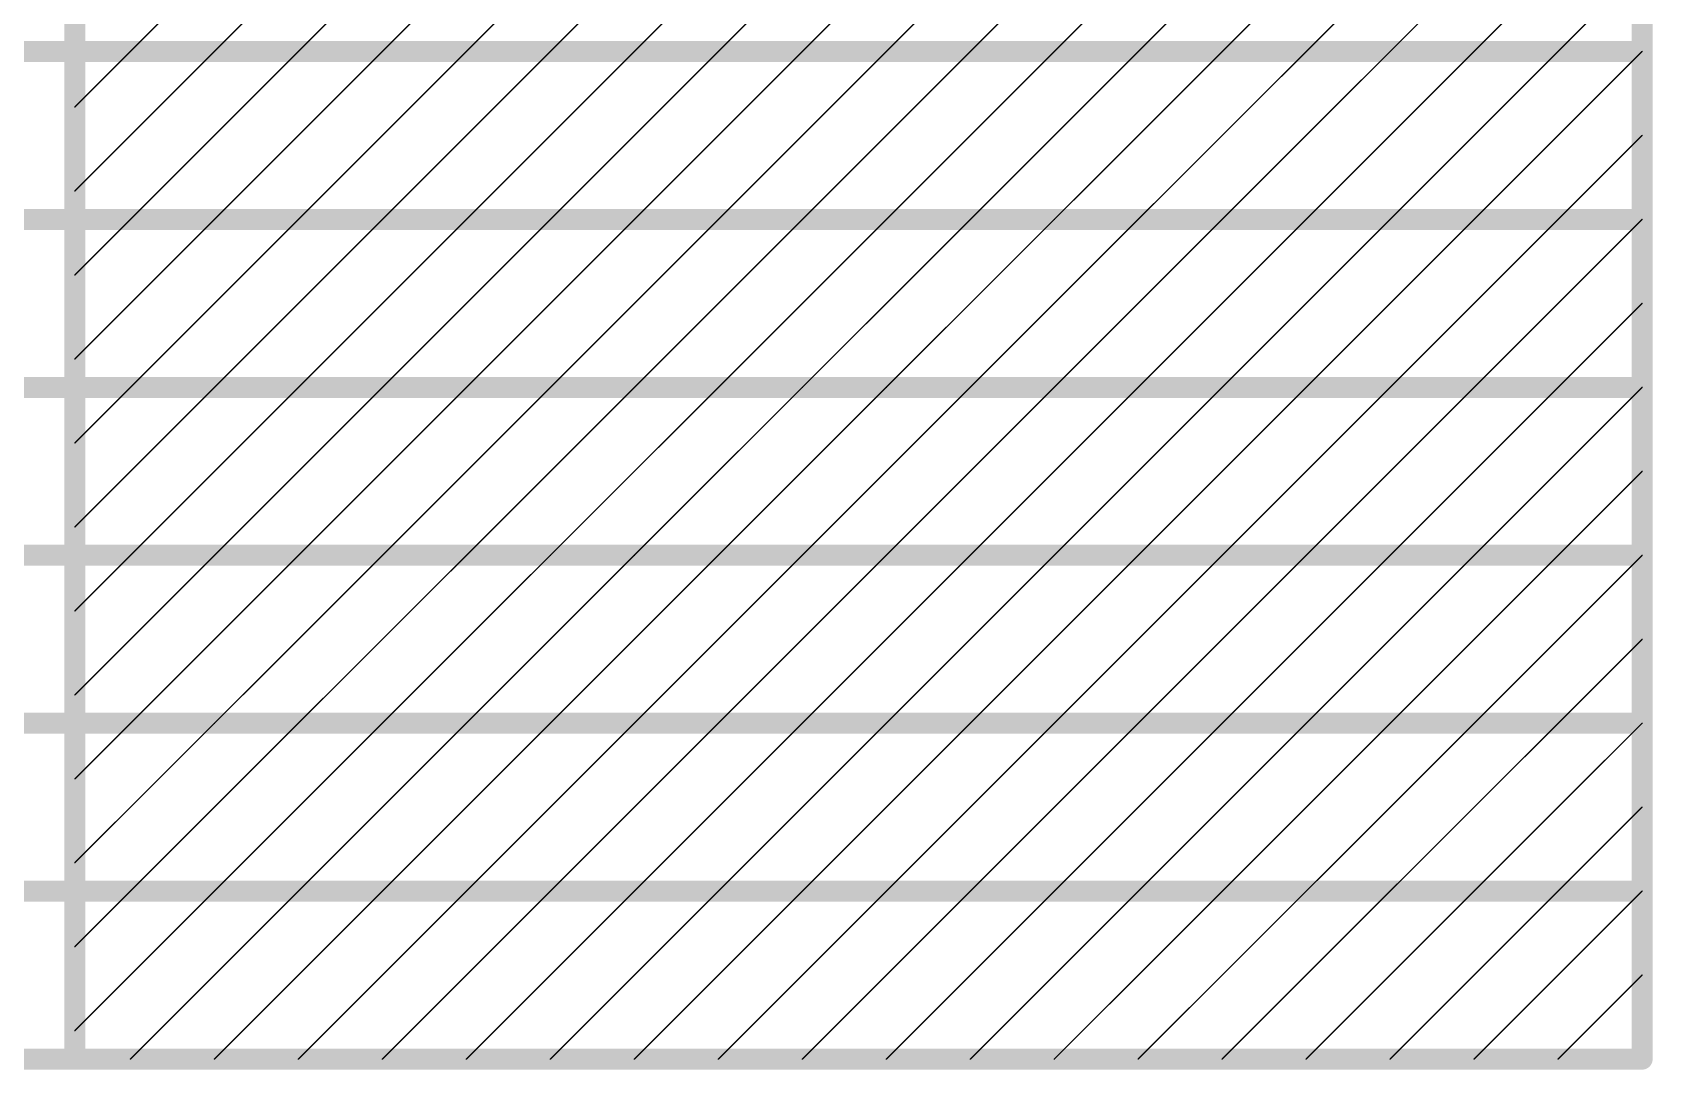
# Model space of a CAD drawing. Header units: inches. Extents: x -10 to 344, y -7 to 75.
# Drawn here: x 159.54 to 188.94, y 38.24 to 57.07 of the extents above; entities that cross this region are included whole.
import ezdxf

# ---------------------------------------------------------------- set-up
doc = ezdxf.new("R2010")
doc.units = ezdxf.units.IN
doc.layers.add('Dimensions', color=6, linetype='Continuous')

msp = doc.modelspace()

# ---------------------------------------------------------------- linework, layer by layer
at = {"layer": 'Dimensions'}
for points in [[(160.307, 38.43, 0.381, 0.381, 0), (160.307, 75.006, 0.381, 0.381, 0)], [(188.747, 38.43, 0.381, 0.381, 0), (188.747, 75.006, 0.381, 0.381, 0)], [(161.315, 56.718, 0.0254, 0.0254, 0), (164.363, 59.766, 0.0254, 0.0254, 0)], [(162.839, 56.718, 0.0254, 0.0254, 0), (165.887, 59.766, 0.0254, 0.0254, 0)], [(164.363, 56.718, 0.0254, 0.0254, 0), (167.411, 59.766, 0.0254, 0.0254, 0)], [(165.887, 56.718, 0.0254, 0.0254, 0), (168.935, 59.766, 0.0254, 0.0254, 0)], [(167.411, 56.718, 0.0254, 0.0254, 0), (170.459, 59.766, 0.0254, 0.0254, 0)], [(168.935, 56.718, 0.0254, 0.0254, 0), (171.983, 59.766, 0.0254, 0.0254, 0)], [(170.459, 56.718, 0.0254, 0.0254, 0), (173.507, 59.766, 0.0254, 0.0254, 0)], [(171.983, 56.718, 0.0254, 0.0254, 0), (175.031, 59.766, 0.0254, 0.0254, 0)], [(173.507, 56.718, 0.0254, 0.0254, 0), (176.555, 59.766, 0.0254, 0.0254, 0)], [(175.031, 56.718, 0.0254, 0.0254, 0), (178.079, 59.766, 0.0254, 0.0254, 0)], [(176.555, 56.718, 0.0254, 0.0254, 0), (179.603, 59.766, 0.0254, 0.0254, 0)], [(178.079, 56.718, 0.0254, 0.0254, 0), (181.127, 59.766, 0.0254, 0.0254, 0)], [(179.603, 56.718, 0.0254, 0.0254, 0), (182.651, 59.766, 0.0254, 0.0254, 0)], [(181.127, 56.718, 0.0254, 0.0254, 0), (184.175, 59.766, 0.0254, 0.0254, 0)], [(182.651, 56.718, 0.0254, 0.0254, 0), (185.699, 59.766, 0.0254, 0.0254, 0)], [(184.175, 56.718, 0.0254, 0.0254, 0), (187.223, 59.766, 0.0254, 0.0254, 0)], [(185.699, 56.718, 0.0254, 0.0254, 0), (188.747, 59.766, 0.0254, 0.0254, 0)], [(187.223, 56.718, 0.0254, 0.0254, 0), (188.747, 58.242, 0.0254, 0.0254, 0)], [(145.833, 56.718, 0.381, 0.381, 0), (160.307, 56.718, 0.381, 0.381, 0)], [(160.307, 56.718, 0.381, 0.381, 0), (188.747, 56.718, 0.381, 0.381, 0)], [(160.307, 54.186, 0.0254, 0.0254, 0), (162.839, 56.718, 0.0254, 0.0254, 0)], [(160.307, 55.71, 0.0254, 0.0254, 0), (161.315, 56.718, 0.0254, 0.0254, 0)], [(161.315, 53.67, 0.0254, 0.0254, 0), (164.363, 56.718, 0.0254, 0.0254, 0)], [(162.839, 53.67, 0.0254, 0.0254, 0), (165.887, 56.718, 0.0254, 0.0254, 0)], [(164.363, 53.67, 0.0254, 0.0254, 0), (167.411, 56.718, 0.0254, 0.0254, 0)], [(165.887, 53.67, 0.0254, 0.0254, 0), (168.935, 56.718, 0.0254, 0.0254, 0)], [(167.411, 53.67, 0.0254, 0.0254, 0), (170.459, 56.718, 0.0254, 0.0254, 0)], [(168.935, 53.67, 0.0254, 0.0254, 0), (171.983, 56.718, 0.0254, 0.0254, 0)], [(170.459, 53.67, 0.0254, 0.0254, 0), (173.507, 56.718, 0.0254, 0.0254, 0)], [(171.983, 53.67, 0.0254, 0.0254, 0), (175.031, 56.718, 0.0254, 0.0254, 0)], [(173.507, 53.67, 0.0254, 0.0254, 0), (176.555, 56.718, 0.0254, 0.0254, 0)], [(175.031, 53.67, 0.0254, 0.0254, 0), (178.079, 56.718, 0.0254, 0.0254, 0)], [(176.555, 53.67, 0.0254, 0.0254, 0), (179.603, 56.718, 0.0254, 0.0254, 0)], [(178.079, 53.67, 0.0254, 0.0254, 0), (181.127, 56.718, 0.0254, 0.0254, 0)], [(179.603, 53.67, 0.0254, 0.0254, 0), (182.651, 56.718, 0.0254, 0.0254, 0)], [(181.127, 53.67, 0.0254, 0.0254, 0), (184.175, 56.718, 0.0254, 0.0254, 0)], [(182.651, 53.67, 0.0254, 0.0254, 0), (185.699, 56.718, 0.0254, 0.0254, 0)], [(184.175, 53.67, 0.0254, 0.0254, 0), (187.223, 56.718, 0.0254, 0.0254, 0)], [(185.699, 53.67, 0.0254, 0.0254, 0), (188.747, 56.718, 0.0254, 0.0254, 0)], [(187.223, 53.67, 0.0254, 0.0254, 0), (188.747, 55.194, 0.0254, 0.0254, 0)], [(145.833, 53.67, 0.381, 0.381, 0), (160.307, 53.67, 0.381, 0.381, 0)], [(160.307, 53.67, 0.381, 0.381, 0), (188.747, 53.67, 0.381, 0.381, 0)], [(160.307, 51.138, 0.0254, 0.0254, 0), (162.839, 53.67, 0.0254, 0.0254, 0)], [(160.307, 52.662, 0.0254, 0.0254, 0), (161.315, 53.67, 0.0254, 0.0254, 0)], [(161.315, 50.622, 0.0254, 0.0254, 0), (164.363, 53.67, 0.0254, 0.0254, 0)], [(162.839, 50.622, 0.0254, 0.0254, 0), (165.887, 53.67, 0.0254, 0.0254, 0)], [(164.363, 50.622, 0.0254, 0.0254, 0), (167.411, 53.67, 0.0254, 0.0254, 0)], [(165.887, 50.622, 0.0254, 0.0254, 0), (168.935, 53.67, 0.0254, 0.0254, 0)], [(167.411, 50.622, 0.0254, 0.0254, 0), (170.459, 53.67, 0.0254, 0.0254, 0)], [(168.935, 50.622, 0.0254, 0.0254, 0), (171.983, 53.67, 0.0254, 0.0254, 0)], [(170.459, 50.622, 0.0254, 0.0254, 0), (173.507, 53.67, 0.0254, 0.0254, 0)], [(171.983, 50.622, 0.0254, 0.0254, 0), (175.031, 53.67, 0.0254, 0.0254, 0)], [(173.507, 50.622, 0.0254, 0.0254, 0), (176.555, 53.67, 0.0254, 0.0254, 0)], [(175.031, 50.622, 0.0254, 0.0254, 0), (178.079, 53.67, 0.0254, 0.0254, 0)], [(176.555, 50.622, 0.0254, 0.0254, 0), (179.603, 53.67, 0.0254, 0.0254, 0)], [(178.079, 50.622, 0.0254, 0.0254, 0), (181.127, 53.67, 0.0254, 0.0254, 0)], [(179.603, 50.622, 0.0254, 0.0254, 0), (182.651, 53.67, 0.0254, 0.0254, 0)], [(181.127, 50.622, 0.0254, 0.0254, 0), (184.175, 53.67, 0.0254, 0.0254, 0)], [(182.651, 50.622, 0.0254, 0.0254, 0), (185.699, 53.67, 0.0254, 0.0254, 0)], [(184.175, 50.622, 0.0254, 0.0254, 0), (187.223, 53.67, 0.0254, 0.0254, 0)], [(185.699, 50.622, 0.0254, 0.0254, 0), (188.747, 53.67, 0.0254, 0.0254, 0)], [(187.223, 50.622, 0.0254, 0.0254, 0), (188.747, 52.146, 0.0254, 0.0254, 0)], [(145.833, 50.622, 0.381, 0.381, 0), (160.307, 50.622, 0.381, 0.381, 0)], [(160.307, 50.622, 0.381, 0.381, 0), (188.747, 50.622, 0.381, 0.381, 0)], [(160.307, 48.09, 0.0254, 0.0254, 0), (162.839, 50.622, 0.0254, 0.0254, 0)], [(160.307, 49.614, 0.0254, 0.0254, 0), (161.315, 50.622, 0.0254, 0.0254, 0)], [(161.315, 47.574, 0.0254, 0.0254, 0), (164.363, 50.622, 0.0254, 0.0254, 0)], [(162.839, 47.574, 0.0254, 0.0254, 0), (165.887, 50.622, 0.0254, 0.0254, 0)], [(164.363, 47.574, 0.0254, 0.0254, 0), (167.411, 50.622, 0.0254, 0.0254, 0)], [(165.887, 47.574, 0.0254, 0.0254, 0), (168.935, 50.622, 0.0254, 0.0254, 0)], [(167.411, 47.574, 0.0254, 0.0254, 0), (170.459, 50.622, 0.0254, 0.0254, 0)], [(168.935, 47.574, 0.0254, 0.0254, 0), (171.983, 50.622, 0.0254, 0.0254, 0)], [(170.459, 47.574, 0.0254, 0.0254, 0), (173.507, 50.622, 0.0254, 0.0254, 0)], [(171.983, 47.574, 0.0254, 0.0254, 0), (175.031, 50.622, 0.0254, 0.0254, 0)], [(173.507, 47.574, 0.0254, 0.0254, 0), (176.555, 50.622, 0.0254, 0.0254, 0)], [(175.031, 47.574, 0.0254, 0.0254, 0), (178.079, 50.622, 0.0254, 0.0254, 0)], [(176.555, 47.574, 0.0254, 0.0254, 0), (179.603, 50.622, 0.0254, 0.0254, 0)], [(178.079, 47.574, 0.0254, 0.0254, 0), (181.127, 50.622, 0.0254, 0.0254, 0)], [(179.603, 47.574, 0.0254, 0.0254, 0), (182.651, 50.622, 0.0254, 0.0254, 0)], [(181.127, 47.574, 0.0254, 0.0254, 0), (184.175, 50.622, 0.0254, 0.0254, 0)], [(182.651, 47.574, 0.0254, 0.0254, 0), (185.699, 50.622, 0.0254, 0.0254, 0)], [(184.175, 47.574, 0.0254, 0.0254, 0), (187.223, 50.622, 0.0254, 0.0254, 0)], [(185.699, 47.574, 0.0254, 0.0254, 0), (188.747, 50.622, 0.0254, 0.0254, 0)], [(187.223, 47.574, 0.0254, 0.0254, 0), (188.747, 49.098, 0.0254, 0.0254, 0)], [(145.833, 47.574, 0.381, 0.381, 0), (160.307, 47.574, 0.381, 0.381, 0)], [(160.307, 47.574, 0.381, 0.381, 0), (188.747, 47.574, 0.381, 0.381, 0)], [(160.307, 45.042, 0.0254, 0.0254, 0), (162.839, 47.574, 0.0254, 0.0254, 0)], [(160.307, 46.566, 0.0254, 0.0254, 0), (161.315, 47.574, 0.0254, 0.0254, 0)], [(161.315, 44.526, 0.0254, 0.0254, 0), (164.363, 47.574, 0.0254, 0.0254, 0)], [(162.839, 44.526, 0.0254, 0.0254, 0), (165.887, 47.574, 0.0254, 0.0254, 0)], [(164.363, 44.526, 0.0254, 0.0254, 0), (167.411, 47.574, 0.0254, 0.0254, 0)], [(165.887, 44.526, 0.0254, 0.0254, 0), (168.935, 47.574, 0.0254, 0.0254, 0)], [(167.411, 44.526, 0.0254, 0.0254, 0), (170.459, 47.574, 0.0254, 0.0254, 0)], [(168.935, 44.526, 0.0254, 0.0254, 0), (171.983, 47.574, 0.0254, 0.0254, 0)], [(170.459, 44.526, 0.0254, 0.0254, 0), (173.507, 47.574, 0.0254, 0.0254, 0)], [(171.983, 44.526, 0.0254, 0.0254, 0), (175.031, 47.574, 0.0254, 0.0254, 0)], [(173.507, 44.526, 0.0254, 0.0254, 0), (176.555, 47.574, 0.0254, 0.0254, 0)], [(175.031, 44.526, 0.0254, 0.0254, 0), (178.079, 47.574, 0.0254, 0.0254, 0)], [(176.555, 44.526, 0.0254, 0.0254, 0), (179.603, 47.574, 0.0254, 0.0254, 0)], [(178.079, 44.526, 0.0254, 0.0254, 0), (181.127, 47.574, 0.0254, 0.0254, 0)], [(179.603, 44.526, 0.0254, 0.0254, 0), (182.651, 47.574, 0.0254, 0.0254, 0)], [(181.127, 44.526, 0.0254, 0.0254, 0), (184.175, 47.574, 0.0254, 0.0254, 0)], [(182.651, 44.526, 0.0254, 0.0254, 0), (185.699, 47.574, 0.0254, 0.0254, 0)], [(184.175, 44.526, 0.0254, 0.0254, 0), (187.223, 47.574, 0.0254, 0.0254, 0)], [(185.699, 44.526, 0.0254, 0.0254, 0), (188.747, 47.574, 0.0254, 0.0254, 0)], [(187.223, 44.526, 0.0254, 0.0254, 0), (188.747, 46.05, 0.0254, 0.0254, 0)], [(145.833, 44.526, 0.381, 0.381, 0), (160.307, 44.526, 0.381, 0.381, 0)], [(160.307, 44.526, 0.381, 0.381, 0), (188.747, 44.526, 0.381, 0.381, 0)], [(160.307, 41.994, 0.0254, 0.0254, 0), (162.839, 44.526, 0.0254, 0.0254, 0)], [(160.307, 43.518, 0.0254, 0.0254, 0), (161.315, 44.526, 0.0254, 0.0254, 0)], [(161.315, 41.478, 0.0254, 0.0254, 0), (164.363, 44.526, 0.0254, 0.0254, 0)], [(162.839, 41.478, 0.0254, 0.0254, 0), (165.887, 44.526, 0.0254, 0.0254, 0)], [(164.363, 41.478, 0.0254, 0.0254, 0), (167.411, 44.526, 0.0254, 0.0254, 0)], [(165.887, 41.478, 0.0254, 0.0254, 0), (168.935, 44.526, 0.0254, 0.0254, 0)], [(167.411, 41.478, 0.0254, 0.0254, 0), (170.459, 44.526, 0.0254, 0.0254, 0)], [(168.935, 41.478, 0.0254, 0.0254, 0), (171.983, 44.526, 0.0254, 0.0254, 0)], [(170.459, 41.478, 0.0254, 0.0254, 0), (173.507, 44.526, 0.0254, 0.0254, 0)], [(171.983, 41.478, 0.0254, 0.0254, 0), (175.031, 44.526, 0.0254, 0.0254, 0)], [(173.507, 41.478, 0.0254, 0.0254, 0), (176.555, 44.526, 0.0254, 0.0254, 0)], [(175.031, 41.478, 0.0254, 0.0254, 0), (178.079, 44.526, 0.0254, 0.0254, 0)], [(176.555, 41.478, 0.0254, 0.0254, 0), (179.603, 44.526, 0.0254, 0.0254, 0)], [(178.079, 41.478, 0.0254, 0.0254, 0), (181.127, 44.526, 0.0254, 0.0254, 0)], [(179.603, 41.478, 0.0254, 0.0254, 0), (182.651, 44.526, 0.0254, 0.0254, 0)], [(181.127, 41.478, 0.0254, 0.0254, 0), (184.175, 44.526, 0.0254, 0.0254, 0)], [(182.651, 41.478, 0.0254, 0.0254, 0), (185.699, 44.526, 0.0254, 0.0254, 0)], [(184.175, 41.478, 0.0254, 0.0254, 0), (187.223, 44.526, 0.0254, 0.0254, 0)], [(185.699, 41.478, 0.0254, 0.0254, 0), (188.747, 44.526, 0.0254, 0.0254, 0)], [(187.223, 41.478, 0.0254, 0.0254, 0), (188.747, 43.002, 0.0254, 0.0254, 0)], [(145.833, 41.478, 0.381, 0.381, 0), (160.307, 41.478, 0.381, 0.381, 0)], [(160.307, 41.478, 0.381, 0.381, 0), (188.747, 41.478, 0.381, 0.381, 0)], [(160.307, 38.946, 0.0254, 0.0254, 0), (162.839, 41.478, 0.0254, 0.0254, 0)], [(160.307, 40.47, 0.0254, 0.0254, 0), (161.315, 41.478, 0.0254, 0.0254, 0)], [(161.315, 38.43, 0.0254, 0.0254, 0), (164.363, 41.478, 0.0254, 0.0254, 0)], [(162.839, 38.43, 0.0254, 0.0254, 0), (165.887, 41.478, 0.0254, 0.0254, 0)], [(164.363, 38.43, 0.0254, 0.0254, 0), (167.411, 41.478, 0.0254, 0.0254, 0)], [(165.887, 38.43, 0.0254, 0.0254, 0), (168.935, 41.478, 0.0254, 0.0254, 0)], [(167.411, 38.43, 0.0254, 0.0254, 0), (170.459, 41.478, 0.0254, 0.0254, 0)], [(168.935, 38.43, 0.0254, 0.0254, 0), (171.983, 41.478, 0.0254, 0.0254, 0)], [(170.459, 38.43, 0.0254, 0.0254, 0), (173.507, 41.478, 0.0254, 0.0254, 0)], [(171.983, 38.43, 0.0254, 0.0254, 0), (175.031, 41.478, 0.0254, 0.0254, 0)], [(173.507, 38.43, 0.0254, 0.0254, 0), (176.555, 41.478, 0.0254, 0.0254, 0)], [(175.031, 38.43, 0.0254, 0.0254, 0), (178.079, 41.478, 0.0254, 0.0254, 0)], [(176.555, 38.43, 0.0254, 0.0254, 0), (179.603, 41.478, 0.0254, 0.0254, 0)], [(178.079, 38.43, 0.0254, 0.0254, 0), (181.127, 41.478, 0.0254, 0.0254, 0)], [(179.603, 38.43, 0.0254, 0.0254, 0), (182.651, 41.478, 0.0254, 0.0254, 0)], [(181.127, 38.43, 0.0254, 0.0254, 0), (184.175, 41.478, 0.0254, 0.0254, 0)], [(182.651, 38.43, 0.0254, 0.0254, 0), (185.699, 41.478, 0.0254, 0.0254, 0)], [(184.175, 38.43, 0.0254, 0.0254, 0), (187.223, 41.478, 0.0254, 0.0254, 0)], [(185.699, 38.43, 0.0254, 0.0254, 0), (188.747, 41.478, 0.0254, 0.0254, 0)], [(187.223, 38.43, 0.0254, 0.0254, 0), (188.747, 39.954, 0.0254, 0.0254, 0)], [(145.833, 38.43, 0.381, 0.381, 0), (160.307, 38.43, 0.381, 0.381, 0)], [(160.307, 38.43, 0.381, 0.381, 0), (188.747, 38.43, 0.381, 0.381, 0)]]:
    msp.add_lwpolyline(points, format="xyseb", dxfattribs=at)
for points in [[(160.212, 56.718, 0.191, 0.191, 1), (160.403, 56.718, 0.191, 0.191, 1)], [(160.212, 56.718, 0.191, 0.191, 1), (160.403, 56.718, 0.191, 0.191, 1)], [(188.652, 56.718, 0.191, 0.191, 1), (188.843, 56.718, 0.191, 0.191, 1)], [(161.309, 56.718, 0.0127, 0.0127, 1), (161.322, 56.718, 0.0127, 0.0127, 1)], [(161.309, 56.718, 0.0127, 0.0127, 1), (161.322, 56.718, 0.0127, 0.0127, 1)], [(162.833, 56.718, 0.0127, 0.0127, 1), (162.846, 56.718, 0.0127, 0.0127, 1)], [(162.833, 56.718, 0.0127, 0.0127, 1), (162.846, 56.718, 0.0127, 0.0127, 1)], [(164.357, 56.718, 0.0127, 0.0127, 1), (164.37, 56.718, 0.0127, 0.0127, 1)], [(164.357, 56.718, 0.0127, 0.0127, 1), (164.37, 56.718, 0.0127, 0.0127, 1)], [(165.881, 56.718, 0.0127, 0.0127, 1), (165.894, 56.718, 0.0127, 0.0127, 1)], [(165.881, 56.718, 0.0127, 0.0127, 1), (165.894, 56.718, 0.0127, 0.0127, 1)], [(167.405, 56.718, 0.0127, 0.0127, 1), (167.418, 56.718, 0.0127, 0.0127, 1)], [(167.405, 56.718, 0.0127, 0.0127, 1), (167.418, 56.718, 0.0127, 0.0127, 1)], [(168.929, 56.718, 0.0127, 0.0127, 1), (168.942, 56.718, 0.0127, 0.0127, 1)], [(168.929, 56.718, 0.0127, 0.0127, 1), (168.942, 56.718, 0.0127, 0.0127, 1)], [(170.453, 56.718, 0.0127, 0.0127, 1), (170.466, 56.718, 0.0127, 0.0127, 1)], [(170.453, 56.718, 0.0127, 0.0127, 1), (170.466, 56.718, 0.0127, 0.0127, 1)], [(171.977, 56.718, 0.0127, 0.0127, 1), (171.99, 56.718, 0.0127, 0.0127, 1)], [(171.977, 56.718, 0.0127, 0.0127, 1), (171.99, 56.718, 0.0127, 0.0127, 1)], [(173.501, 56.718, 0.0127, 0.0127, 1), (173.514, 56.718, 0.0127, 0.0127, 1)], [(173.501, 56.718, 0.0127, 0.0127, 1), (173.514, 56.718, 0.0127, 0.0127, 1)], [(175.025, 56.718, 0.0127, 0.0127, 1), (175.038, 56.718, 0.0127, 0.0127, 1)], [(175.025, 56.718, 0.0127, 0.0127, 1), (175.038, 56.718, 0.0127, 0.0127, 1)], [(176.549, 56.718, 0.0127, 0.0127, 1), (176.562, 56.718, 0.0127, 0.0127, 1)], [(176.549, 56.718, 0.0127, 0.0127, 1), (176.562, 56.718, 0.0127, 0.0127, 1)], [(178.073, 56.718, 0.0127, 0.0127, 1), (178.086, 56.718, 0.0127, 0.0127, 1)], [(178.073, 56.718, 0.0127, 0.0127, 1), (178.086, 56.718, 0.0127, 0.0127, 1)], [(179.597, 56.718, 0.0127, 0.0127, 1), (179.61, 56.718, 0.0127, 0.0127, 1)], [(179.597, 56.718, 0.0127, 0.0127, 1), (179.61, 56.718, 0.0127, 0.0127, 1)], [(181.121, 56.718, 0.0127, 0.0127, 1), (181.134, 56.718, 0.0127, 0.0127, 1)], [(181.121, 56.718, 0.0127, 0.0127, 1), (181.134, 56.718, 0.0127, 0.0127, 1)], [(182.645, 56.718, 0.0127, 0.0127, 1), (182.658, 56.718, 0.0127, 0.0127, 1)], [(182.645, 56.718, 0.0127, 0.0127, 1), (182.658, 56.718, 0.0127, 0.0127, 1)], [(184.169, 56.718, 0.0127, 0.0127, 1), (184.182, 56.718, 0.0127, 0.0127, 1)], [(184.169, 56.718, 0.0127, 0.0127, 1), (184.182, 56.718, 0.0127, 0.0127, 1)], [(185.693, 56.718, 0.0127, 0.0127, 1), (185.706, 56.718, 0.0127, 0.0127, 1)], [(185.693, 56.718, 0.0127, 0.0127, 1), (185.706, 56.718, 0.0127, 0.0127, 1)], [(187.217, 56.718, 0.0127, 0.0127, 1), (187.23, 56.718, 0.0127, 0.0127, 1)], [(187.217, 56.718, 0.0127, 0.0127, 1), (187.23, 56.718, 0.0127, 0.0127, 1)], [(188.741, 56.718, 0.0127, 0.0127, 1), (188.754, 56.718, 0.0127, 0.0127, 1)], [(160.301, 55.71, 0.0127, 0.0127, 1), (160.314, 55.71, 0.0127, 0.0127, 1)], [(188.741, 55.194, 0.0127, 0.0127, 1), (188.754, 55.194, 0.0127, 0.0127, 1)], [(160.301, 54.186, 0.0127, 0.0127, 1), (160.314, 54.186, 0.0127, 0.0127, 1)], [(160.212, 53.67, 0.191, 0.191, 1), (160.403, 53.67, 0.191, 0.191, 1)], [(160.212, 53.67, 0.191, 0.191, 1), (160.403, 53.67, 0.191, 0.191, 1)], [(188.652, 53.67, 0.191, 0.191, 1), (188.843, 53.67, 0.191, 0.191, 1)], [(161.309, 53.67, 0.0127, 0.0127, 1), (161.322, 53.67, 0.0127, 0.0127, 1)], [(161.309, 53.67, 0.0127, 0.0127, 1), (161.322, 53.67, 0.0127, 0.0127, 1)], [(162.833, 53.67, 0.0127, 0.0127, 1), (162.846, 53.67, 0.0127, 0.0127, 1)], [(162.833, 53.67, 0.0127, 0.0127, 1), (162.846, 53.67, 0.0127, 0.0127, 1)], [(164.357, 53.67, 0.0127, 0.0127, 1), (164.37, 53.67, 0.0127, 0.0127, 1)], [(164.357, 53.67, 0.0127, 0.0127, 1), (164.37, 53.67, 0.0127, 0.0127, 1)], [(165.881, 53.67, 0.0127, 0.0127, 1), (165.894, 53.67, 0.0127, 0.0127, 1)], [(165.881, 53.67, 0.0127, 0.0127, 1), (165.894, 53.67, 0.0127, 0.0127, 1)], [(167.405, 53.67, 0.0127, 0.0127, 1), (167.418, 53.67, 0.0127, 0.0127, 1)], [(167.405, 53.67, 0.0127, 0.0127, 1), (167.418, 53.67, 0.0127, 0.0127, 1)], [(168.929, 53.67, 0.0127, 0.0127, 1), (168.942, 53.67, 0.0127, 0.0127, 1)], [(168.929, 53.67, 0.0127, 0.0127, 1), (168.942, 53.67, 0.0127, 0.0127, 1)], [(170.453, 53.67, 0.0127, 0.0127, 1), (170.466, 53.67, 0.0127, 0.0127, 1)], [(170.453, 53.67, 0.0127, 0.0127, 1), (170.466, 53.67, 0.0127, 0.0127, 1)], [(171.977, 53.67, 0.0127, 0.0127, 1), (171.99, 53.67, 0.0127, 0.0127, 1)], [(171.977, 53.67, 0.0127, 0.0127, 1), (171.99, 53.67, 0.0127, 0.0127, 1)], [(173.501, 53.67, 0.0127, 0.0127, 1), (173.514, 53.67, 0.0127, 0.0127, 1)], [(173.501, 53.67, 0.0127, 0.0127, 1), (173.514, 53.67, 0.0127, 0.0127, 1)], [(175.025, 53.67, 0.0127, 0.0127, 1), (175.038, 53.67, 0.0127, 0.0127, 1)], [(175.025, 53.67, 0.0127, 0.0127, 1), (175.038, 53.67, 0.0127, 0.0127, 1)], [(176.549, 53.67, 0.0127, 0.0127, 1), (176.562, 53.67, 0.0127, 0.0127, 1)], [(176.549, 53.67, 0.0127, 0.0127, 1), (176.562, 53.67, 0.0127, 0.0127, 1)], [(178.073, 53.67, 0.0127, 0.0127, 1), (178.086, 53.67, 0.0127, 0.0127, 1)], [(178.073, 53.67, 0.0127, 0.0127, 1), (178.086, 53.67, 0.0127, 0.0127, 1)], [(179.597, 53.67, 0.0127, 0.0127, 1), (179.61, 53.67, 0.0127, 0.0127, 1)], [(179.597, 53.67, 0.0127, 0.0127, 1), (179.61, 53.67, 0.0127, 0.0127, 1)], [(181.121, 53.67, 0.0127, 0.0127, 1), (181.134, 53.67, 0.0127, 0.0127, 1)], [(181.121, 53.67, 0.0127, 0.0127, 1), (181.134, 53.67, 0.0127, 0.0127, 1)], [(182.645, 53.67, 0.0127, 0.0127, 1), (182.658, 53.67, 0.0127, 0.0127, 1)], [(182.645, 53.67, 0.0127, 0.0127, 1), (182.658, 53.67, 0.0127, 0.0127, 1)], [(184.169, 53.67, 0.0127, 0.0127, 1), (184.182, 53.67, 0.0127, 0.0127, 1)], [(184.169, 53.67, 0.0127, 0.0127, 1), (184.182, 53.67, 0.0127, 0.0127, 1)], [(185.693, 53.67, 0.0127, 0.0127, 1), (185.706, 53.67, 0.0127, 0.0127, 1)], [(185.693, 53.67, 0.0127, 0.0127, 1), (185.706, 53.67, 0.0127, 0.0127, 1)], [(187.217, 53.67, 0.0127, 0.0127, 1), (187.23, 53.67, 0.0127, 0.0127, 1)], [(187.217, 53.67, 0.0127, 0.0127, 1), (187.23, 53.67, 0.0127, 0.0127, 1)], [(188.741, 53.67, 0.0127, 0.0127, 1), (188.754, 53.67, 0.0127, 0.0127, 1)], [(160.301, 52.662, 0.0127, 0.0127, 1), (160.314, 52.662, 0.0127, 0.0127, 1)], [(188.741, 52.146, 0.0127, 0.0127, 1), (188.754, 52.146, 0.0127, 0.0127, 1)], [(160.301, 51.138, 0.0127, 0.0127, 1), (160.314, 51.138, 0.0127, 0.0127, 1)], [(160.212, 50.622, 0.191, 0.191, 1), (160.403, 50.622, 0.191, 0.191, 1)], [(160.212, 50.622, 0.191, 0.191, 1), (160.403, 50.622, 0.191, 0.191, 1)], [(161.309, 50.622, 0.0127, 0.0127, 1), (161.322, 50.622, 0.0127, 0.0127, 1)], [(161.309, 50.622, 0.0127, 0.0127, 1), (161.322, 50.622, 0.0127, 0.0127, 1)], [(162.833, 50.622, 0.0127, 0.0127, 1), (162.846, 50.622, 0.0127, 0.0127, 1)], [(162.833, 50.622, 0.0127, 0.0127, 1), (162.846, 50.622, 0.0127, 0.0127, 1)], [(164.357, 50.622, 0.0127, 0.0127, 1), (164.37, 50.622, 0.0127, 0.0127, 1)], [(164.357, 50.622, 0.0127, 0.0127, 1), (164.37, 50.622, 0.0127, 0.0127, 1)], [(165.881, 50.622, 0.0127, 0.0127, 1), (165.894, 50.622, 0.0127, 0.0127, 1)], [(165.881, 50.622, 0.0127, 0.0127, 1), (165.894, 50.622, 0.0127, 0.0127, 1)], [(167.405, 50.622, 0.0127, 0.0127, 1), (167.418, 50.622, 0.0127, 0.0127, 1)], [(167.405, 50.622, 0.0127, 0.0127, 1), (167.418, 50.622, 0.0127, 0.0127, 1)], [(168.929, 50.622, 0.0127, 0.0127, 1), (168.942, 50.622, 0.0127, 0.0127, 1)], [(168.929, 50.622, 0.0127, 0.0127, 1), (168.942, 50.622, 0.0127, 0.0127, 1)], [(170.453, 50.622, 0.0127, 0.0127, 1), (170.466, 50.622, 0.0127, 0.0127, 1)], [(170.453, 50.622, 0.0127, 0.0127, 1), (170.466, 50.622, 0.0127, 0.0127, 1)], [(171.977, 50.622, 0.0127, 0.0127, 1), (171.99, 50.622, 0.0127, 0.0127, 1)], [(171.977, 50.622, 0.0127, 0.0127, 1), (171.99, 50.622, 0.0127, 0.0127, 1)], [(173.501, 50.622, 0.0127, 0.0127, 1), (173.514, 50.622, 0.0127, 0.0127, 1)], [(173.501, 50.622, 0.0127, 0.0127, 1), (173.514, 50.622, 0.0127, 0.0127, 1)], [(175.025, 50.622, 0.0127, 0.0127, 1), (175.038, 50.622, 0.0127, 0.0127, 1)], [(175.025, 50.622, 0.0127, 0.0127, 1), (175.038, 50.622, 0.0127, 0.0127, 1)], [(176.549, 50.622, 0.0127, 0.0127, 1), (176.562, 50.622, 0.0127, 0.0127, 1)], [(176.549, 50.622, 0.0127, 0.0127, 1), (176.562, 50.622, 0.0127, 0.0127, 1)], [(178.073, 50.622, 0.0127, 0.0127, 1), (178.086, 50.622, 0.0127, 0.0127, 1)], [(178.073, 50.622, 0.0127, 0.0127, 1), (178.086, 50.622, 0.0127, 0.0127, 1)], [(179.597, 50.622, 0.0127, 0.0127, 1), (179.61, 50.622, 0.0127, 0.0127, 1)], [(179.597, 50.622, 0.0127, 0.0127, 1), (179.61, 50.622, 0.0127, 0.0127, 1)], [(181.121, 50.622, 0.0127, 0.0127, 1), (181.134, 50.622, 0.0127, 0.0127, 1)], [(181.121, 50.622, 0.0127, 0.0127, 1), (181.134, 50.622, 0.0127, 0.0127, 1)], [(182.645, 50.622, 0.0127, 0.0127, 1), (182.658, 50.622, 0.0127, 0.0127, 1)], [(182.645, 50.622, 0.0127, 0.0127, 1), (182.658, 50.622, 0.0127, 0.0127, 1)], [(184.169, 50.622, 0.0127, 0.0127, 1), (184.182, 50.622, 0.0127, 0.0127, 1)], [(184.169, 50.622, 0.0127, 0.0127, 1), (184.182, 50.622, 0.0127, 0.0127, 1)], [(185.693, 50.622, 0.0127, 0.0127, 1), (185.706, 50.622, 0.0127, 0.0127, 1)], [(185.693, 50.622, 0.0127, 0.0127, 1), (185.706, 50.622, 0.0127, 0.0127, 1)], [(187.217, 50.622, 0.0127, 0.0127, 1), (187.23, 50.622, 0.0127, 0.0127, 1)], [(187.217, 50.622, 0.0127, 0.0127, 1), (187.23, 50.622, 0.0127, 0.0127, 1)], [(188.652, 50.622, 0.191, 0.191, 1), (188.843, 50.622, 0.191, 0.191, 1)], [(188.741, 50.622, 0.0127, 0.0127, 1), (188.754, 50.622, 0.0127, 0.0127, 1)], [(160.301, 49.614, 0.0127, 0.0127, 1), (160.314, 49.614, 0.0127, 0.0127, 1)], [(188.741, 49.098, 0.0127, 0.0127, 1), (188.754, 49.098, 0.0127, 0.0127, 1)], [(160.301, 48.09, 0.0127, 0.0127, 1), (160.314, 48.09, 0.0127, 0.0127, 1)], [(160.212, 47.574, 0.191, 0.191, 1), (160.403, 47.574, 0.191, 0.191, 1)], [(160.212, 47.574, 0.191, 0.191, 1), (160.403, 47.574, 0.191, 0.191, 1)], [(188.652, 47.574, 0.191, 0.191, 1), (188.843, 47.574, 0.191, 0.191, 1)], [(161.309, 47.574, 0.0127, 0.0127, 1), (161.322, 47.574, 0.0127, 0.0127, 1)], [(161.309, 47.574, 0.0127, 0.0127, 1), (161.322, 47.574, 0.0127, 0.0127, 1)], [(162.833, 47.574, 0.0127, 0.0127, 1), (162.846, 47.574, 0.0127, 0.0127, 1)], [(162.833, 47.574, 0.0127, 0.0127, 1), (162.846, 47.574, 0.0127, 0.0127, 1)], [(164.357, 47.574, 0.0127, 0.0127, 1), (164.37, 47.574, 0.0127, 0.0127, 1)], [(164.357, 47.574, 0.0127, 0.0127, 1), (164.37, 47.574, 0.0127, 0.0127, 1)], [(165.881, 47.574, 0.0127, 0.0127, 1), (165.894, 47.574, 0.0127, 0.0127, 1)], [(165.881, 47.574, 0.0127, 0.0127, 1), (165.894, 47.574, 0.0127, 0.0127, 1)], [(167.405, 47.574, 0.0127, 0.0127, 1), (167.418, 47.574, 0.0127, 0.0127, 1)], [(167.405, 47.574, 0.0127, 0.0127, 1), (167.418, 47.574, 0.0127, 0.0127, 1)], [(168.929, 47.574, 0.0127, 0.0127, 1), (168.942, 47.574, 0.0127, 0.0127, 1)], [(168.929, 47.574, 0.0127, 0.0127, 1), (168.942, 47.574, 0.0127, 0.0127, 1)], [(170.453, 47.574, 0.0127, 0.0127, 1), (170.466, 47.574, 0.0127, 0.0127, 1)], [(170.453, 47.574, 0.0127, 0.0127, 1), (170.466, 47.574, 0.0127, 0.0127, 1)], [(171.977, 47.574, 0.0127, 0.0127, 1), (171.99, 47.574, 0.0127, 0.0127, 1)], [(171.977, 47.574, 0.0127, 0.0127, 1), (171.99, 47.574, 0.0127, 0.0127, 1)], [(173.501, 47.574, 0.0127, 0.0127, 1), (173.514, 47.574, 0.0127, 0.0127, 1)], [(173.501, 47.574, 0.0127, 0.0127, 1), (173.514, 47.574, 0.0127, 0.0127, 1)], [(175.025, 47.574, 0.0127, 0.0127, 1), (175.038, 47.574, 0.0127, 0.0127, 1)], [(175.025, 47.574, 0.0127, 0.0127, 1), (175.038, 47.574, 0.0127, 0.0127, 1)], [(176.549, 47.574, 0.0127, 0.0127, 1), (176.562, 47.574, 0.0127, 0.0127, 1)], [(176.549, 47.574, 0.0127, 0.0127, 1), (176.562, 47.574, 0.0127, 0.0127, 1)], [(178.073, 47.574, 0.0127, 0.0127, 1), (178.086, 47.574, 0.0127, 0.0127, 1)], [(178.073, 47.574, 0.0127, 0.0127, 1), (178.086, 47.574, 0.0127, 0.0127, 1)], [(179.597, 47.574, 0.0127, 0.0127, 1), (179.61, 47.574, 0.0127, 0.0127, 1)], [(179.597, 47.574, 0.0127, 0.0127, 1), (179.61, 47.574, 0.0127, 0.0127, 1)], [(181.121, 47.574, 0.0127, 0.0127, 1), (181.134, 47.574, 0.0127, 0.0127, 1)], [(181.121, 47.574, 0.0127, 0.0127, 1), (181.134, 47.574, 0.0127, 0.0127, 1)], [(182.645, 47.574, 0.0127, 0.0127, 1), (182.658, 47.574, 0.0127, 0.0127, 1)], [(182.645, 47.574, 0.0127, 0.0127, 1), (182.658, 47.574, 0.0127, 0.0127, 1)], [(184.169, 47.574, 0.0127, 0.0127, 1), (184.182, 47.574, 0.0127, 0.0127, 1)], [(184.169, 47.574, 0.0127, 0.0127, 1), (184.182, 47.574, 0.0127, 0.0127, 1)], [(185.693, 47.574, 0.0127, 0.0127, 1), (185.706, 47.574, 0.0127, 0.0127, 1)], [(185.693, 47.574, 0.0127, 0.0127, 1), (185.706, 47.574, 0.0127, 0.0127, 1)], [(187.217, 47.574, 0.0127, 0.0127, 1), (187.23, 47.574, 0.0127, 0.0127, 1)], [(187.217, 47.574, 0.0127, 0.0127, 1), (187.23, 47.574, 0.0127, 0.0127, 1)], [(188.741, 47.574, 0.0127, 0.0127, 1), (188.754, 47.574, 0.0127, 0.0127, 1)], [(160.301, 46.566, 0.0127, 0.0127, 1), (160.314, 46.566, 0.0127, 0.0127, 1)], [(188.741, 46.05, 0.0127, 0.0127, 1), (188.754, 46.05, 0.0127, 0.0127, 1)], [(160.301, 45.042, 0.0127, 0.0127, 1), (160.314, 45.042, 0.0127, 0.0127, 1)], [(160.212, 44.526, 0.191, 0.191, 1), (160.403, 44.526, 0.191, 0.191, 1)], [(160.212, 44.526, 0.191, 0.191, 1), (160.403, 44.526, 0.191, 0.191, 1)], [(188.652, 44.526, 0.191, 0.191, 1), (188.843, 44.526, 0.191, 0.191, 1)], [(161.309, 44.526, 0.0127, 0.0127, 1), (161.322, 44.526, 0.0127, 0.0127, 1)], [(161.309, 44.526, 0.0127, 0.0127, 1), (161.322, 44.526, 0.0127, 0.0127, 1)], [(162.833, 44.526, 0.0127, 0.0127, 1), (162.846, 44.526, 0.0127, 0.0127, 1)], [(162.833, 44.526, 0.0127, 0.0127, 1), (162.846, 44.526, 0.0127, 0.0127, 1)], [(164.357, 44.526, 0.0127, 0.0127, 1), (164.37, 44.526, 0.0127, 0.0127, 1)], [(164.357, 44.526, 0.0127, 0.0127, 1), (164.37, 44.526, 0.0127, 0.0127, 1)], [(165.881, 44.526, 0.0127, 0.0127, 1), (165.894, 44.526, 0.0127, 0.0127, 1)], [(165.881, 44.526, 0.0127, 0.0127, 1), (165.894, 44.526, 0.0127, 0.0127, 1)], [(167.405, 44.526, 0.0127, 0.0127, 1), (167.418, 44.526, 0.0127, 0.0127, 1)], [(167.405, 44.526, 0.0127, 0.0127, 1), (167.418, 44.526, 0.0127, 0.0127, 1)], [(168.929, 44.526, 0.0127, 0.0127, 1), (168.942, 44.526, 0.0127, 0.0127, 1)], [(168.929, 44.526, 0.0127, 0.0127, 1), (168.942, 44.526, 0.0127, 0.0127, 1)], [(170.453, 44.526, 0.0127, 0.0127, 1), (170.466, 44.526, 0.0127, 0.0127, 1)], [(170.453, 44.526, 0.0127, 0.0127, 1), (170.466, 44.526, 0.0127, 0.0127, 1)], [(171.977, 44.526, 0.0127, 0.0127, 1), (171.99, 44.526, 0.0127, 0.0127, 1)], [(171.977, 44.526, 0.0127, 0.0127, 1), (171.99, 44.526, 0.0127, 0.0127, 1)], [(173.501, 44.526, 0.0127, 0.0127, 1), (173.514, 44.526, 0.0127, 0.0127, 1)], [(173.501, 44.526, 0.0127, 0.0127, 1), (173.514, 44.526, 0.0127, 0.0127, 1)], [(175.025, 44.526, 0.0127, 0.0127, 1), (175.038, 44.526, 0.0127, 0.0127, 1)], [(175.025, 44.526, 0.0127, 0.0127, 1), (175.038, 44.526, 0.0127, 0.0127, 1)], [(176.549, 44.526, 0.0127, 0.0127, 1), (176.562, 44.526, 0.0127, 0.0127, 1)], [(176.549, 44.526, 0.0127, 0.0127, 1), (176.562, 44.526, 0.0127, 0.0127, 1)], [(178.073, 44.526, 0.0127, 0.0127, 1), (178.086, 44.526, 0.0127, 0.0127, 1)], [(178.073, 44.526, 0.0127, 0.0127, 1), (178.086, 44.526, 0.0127, 0.0127, 1)], [(179.597, 44.526, 0.0127, 0.0127, 1), (179.61, 44.526, 0.0127, 0.0127, 1)], [(179.597, 44.526, 0.0127, 0.0127, 1), (179.61, 44.526, 0.0127, 0.0127, 1)], [(181.121, 44.526, 0.0127, 0.0127, 1), (181.134, 44.526, 0.0127, 0.0127, 1)], [(181.121, 44.526, 0.0127, 0.0127, 1), (181.134, 44.526, 0.0127, 0.0127, 1)], [(182.645, 44.526, 0.0127, 0.0127, 1), (182.658, 44.526, 0.0127, 0.0127, 1)], [(182.645, 44.526, 0.0127, 0.0127, 1), (182.658, 44.526, 0.0127, 0.0127, 1)], [(184.169, 44.526, 0.0127, 0.0127, 1), (184.182, 44.526, 0.0127, 0.0127, 1)], [(184.169, 44.526, 0.0127, 0.0127, 1), (184.182, 44.526, 0.0127, 0.0127, 1)], [(185.693, 44.526, 0.0127, 0.0127, 1), (185.706, 44.526, 0.0127, 0.0127, 1)], [(185.693, 44.526, 0.0127, 0.0127, 1), (185.706, 44.526, 0.0127, 0.0127, 1)], [(187.217, 44.526, 0.0127, 0.0127, 1), (187.23, 44.526, 0.0127, 0.0127, 1)], [(187.217, 44.526, 0.0127, 0.0127, 1), (187.23, 44.526, 0.0127, 0.0127, 1)], [(188.741, 44.526, 0.0127, 0.0127, 1), (188.754, 44.526, 0.0127, 0.0127, 1)], [(160.301, 43.518, 0.0127, 0.0127, 1), (160.314, 43.518, 0.0127, 0.0127, 1)], [(188.741, 43.002, 0.0127, 0.0127, 1), (188.754, 43.002, 0.0127, 0.0127, 1)], [(160.301, 41.994, 0.0127, 0.0127, 1), (160.314, 41.994, 0.0127, 0.0127, 1)], [(160.212, 41.478, 0.191, 0.191, 1), (160.403, 41.478, 0.191, 0.191, 1)], [(160.212, 41.478, 0.191, 0.191, 1), (160.403, 41.478, 0.191, 0.191, 1)], [(161.309, 41.478, 0.0127, 0.0127, 1), (161.322, 41.478, 0.0127, 0.0127, 1)], [(161.309, 41.478, 0.0127, 0.0127, 1), (161.322, 41.478, 0.0127, 0.0127, 1)], [(162.833, 41.478, 0.0127, 0.0127, 1), (162.846, 41.478, 0.0127, 0.0127, 1)], [(162.833, 41.478, 0.0127, 0.0127, 1), (162.846, 41.478, 0.0127, 0.0127, 1)], [(164.357, 41.478, 0.0127, 0.0127, 1), (164.37, 41.478, 0.0127, 0.0127, 1)], [(164.357, 41.478, 0.0127, 0.0127, 1), (164.37, 41.478, 0.0127, 0.0127, 1)], [(165.881, 41.478, 0.0127, 0.0127, 1), (165.894, 41.478, 0.0127, 0.0127, 1)], [(165.881, 41.478, 0.0127, 0.0127, 1), (165.894, 41.478, 0.0127, 0.0127, 1)], [(167.405, 41.478, 0.0127, 0.0127, 1), (167.418, 41.478, 0.0127, 0.0127, 1)], [(167.405, 41.478, 0.0127, 0.0127, 1), (167.418, 41.478, 0.0127, 0.0127, 1)], [(168.929, 41.478, 0.0127, 0.0127, 1), (168.942, 41.478, 0.0127, 0.0127, 1)], [(168.929, 41.478, 0.0127, 0.0127, 1), (168.942, 41.478, 0.0127, 0.0127, 1)], [(170.453, 41.478, 0.0127, 0.0127, 1), (170.466, 41.478, 0.0127, 0.0127, 1)], [(170.453, 41.478, 0.0127, 0.0127, 1), (170.466, 41.478, 0.0127, 0.0127, 1)], [(171.977, 41.478, 0.0127, 0.0127, 1), (171.99, 41.478, 0.0127, 0.0127, 1)], [(171.977, 41.478, 0.0127, 0.0127, 1), (171.99, 41.478, 0.0127, 0.0127, 1)], [(173.501, 41.478, 0.0127, 0.0127, 1), (173.514, 41.478, 0.0127, 0.0127, 1)], [(173.501, 41.478, 0.0127, 0.0127, 1), (173.514, 41.478, 0.0127, 0.0127, 1)], [(175.025, 41.478, 0.0127, 0.0127, 1), (175.038, 41.478, 0.0127, 0.0127, 1)], [(175.025, 41.478, 0.0127, 0.0127, 1), (175.038, 41.478, 0.0127, 0.0127, 1)], [(176.549, 41.478, 0.0127, 0.0127, 1), (176.562, 41.478, 0.0127, 0.0127, 1)], [(176.549, 41.478, 0.0127, 0.0127, 1), (176.562, 41.478, 0.0127, 0.0127, 1)], [(178.073, 41.478, 0.0127, 0.0127, 1), (178.086, 41.478, 0.0127, 0.0127, 1)], [(178.073, 41.478, 0.0127, 0.0127, 1), (178.086, 41.478, 0.0127, 0.0127, 1)], [(179.597, 41.478, 0.0127, 0.0127, 1), (179.61, 41.478, 0.0127, 0.0127, 1)], [(179.597, 41.478, 0.0127, 0.0127, 1), (179.61, 41.478, 0.0127, 0.0127, 1)], [(181.121, 41.478, 0.0127, 0.0127, 1), (181.134, 41.478, 0.0127, 0.0127, 1)], [(181.121, 41.478, 0.0127, 0.0127, 1), (181.134, 41.478, 0.0127, 0.0127, 1)], [(182.645, 41.478, 0.0127, 0.0127, 1), (182.658, 41.478, 0.0127, 0.0127, 1)], [(182.645, 41.478, 0.0127, 0.0127, 1), (182.658, 41.478, 0.0127, 0.0127, 1)], [(184.169, 41.478, 0.0127, 0.0127, 1), (184.182, 41.478, 0.0127, 0.0127, 1)], [(184.169, 41.478, 0.0127, 0.0127, 1), (184.182, 41.478, 0.0127, 0.0127, 1)], [(185.693, 41.478, 0.0127, 0.0127, 1), (185.706, 41.478, 0.0127, 0.0127, 1)], [(185.693, 41.478, 0.0127, 0.0127, 1), (185.706, 41.478, 0.0127, 0.0127, 1)], [(187.217, 41.478, 0.0127, 0.0127, 1), (187.23, 41.478, 0.0127, 0.0127, 1)], [(187.217, 41.478, 0.0127, 0.0127, 1), (187.23, 41.478, 0.0127, 0.0127, 1)], [(188.652, 41.478, 0.191, 0.191, 1), (188.843, 41.478, 0.191, 0.191, 1)], [(188.741, 41.478, 0.0127, 0.0127, 1), (188.754, 41.478, 0.0127, 0.0127, 1)], [(160.301, 40.47, 0.0127, 0.0127, 1), (160.314, 40.47, 0.0127, 0.0127, 1)], [(188.741, 39.954, 0.0127, 0.0127, 1), (188.754, 39.954, 0.0127, 0.0127, 1)], [(160.301, 38.946, 0.0127, 0.0127, 1), (160.314, 38.946, 0.0127, 0.0127, 1)], [(160.212, 38.43, 0.191, 0.191, 1), (160.403, 38.43, 0.191, 0.191, 1)], [(160.212, 38.43, 0.191, 0.191, 1), (160.403, 38.43, 0.191, 0.191, 1)], [(160.212, 38.43, 0.191, 0.191, 1), (160.403, 38.43, 0.191, 0.191, 1)], [(188.652, 38.43, 0.191, 0.191, 1), (188.843, 38.43, 0.191, 0.191, 1)], [(188.652, 38.43, 0.191, 0.191, 1), (188.843, 38.43, 0.191, 0.191, 1)], [(161.309, 38.43, 0.0127, 0.0127, 1), (161.322, 38.43, 0.0127, 0.0127, 1)], [(162.833, 38.43, 0.0127, 0.0127, 1), (162.846, 38.43, 0.0127, 0.0127, 1)], [(164.357, 38.43, 0.0127, 0.0127, 1), (164.37, 38.43, 0.0127, 0.0127, 1)], [(165.881, 38.43, 0.0127, 0.0127, 1), (165.894, 38.43, 0.0127, 0.0127, 1)], [(167.405, 38.43, 0.0127, 0.0127, 1), (167.418, 38.43, 0.0127, 0.0127, 1)], [(168.929, 38.43, 0.0127, 0.0127, 1), (168.942, 38.43, 0.0127, 0.0127, 1)], [(170.453, 38.43, 0.0127, 0.0127, 1), (170.466, 38.43, 0.0127, 0.0127, 1)], [(171.977, 38.43, 0.0127, 0.0127, 1), (171.99, 38.43, 0.0127, 0.0127, 1)], [(173.501, 38.43, 0.0127, 0.0127, 1), (173.514, 38.43, 0.0127, 0.0127, 1)], [(175.025, 38.43, 0.0127, 0.0127, 1), (175.038, 38.43, 0.0127, 0.0127, 1)], [(176.549, 38.43, 0.0127, 0.0127, 1), (176.562, 38.43, 0.0127, 0.0127, 1)], [(178.073, 38.43, 0.0127, 0.0127, 1), (178.086, 38.43, 0.0127, 0.0127, 1)], [(179.597, 38.43, 0.0127, 0.0127, 1), (179.61, 38.43, 0.0127, 0.0127, 1)], [(181.121, 38.43, 0.0127, 0.0127, 1), (181.134, 38.43, 0.0127, 0.0127, 1)], [(182.645, 38.43, 0.0127, 0.0127, 1), (182.658, 38.43, 0.0127, 0.0127, 1)], [(184.169, 38.43, 0.0127, 0.0127, 1), (184.182, 38.43, 0.0127, 0.0127, 1)], [(185.693, 38.43, 0.0127, 0.0127, 1), (185.706, 38.43, 0.0127, 0.0127, 1)], [(187.217, 38.43, 0.0127, 0.0127, 1), (187.23, 38.43, 0.0127, 0.0127, 1)]]:
    msp.add_lwpolyline(points, format="xyseb", close=True, dxfattribs=at)

doc.saveas('drawing.dxf')
